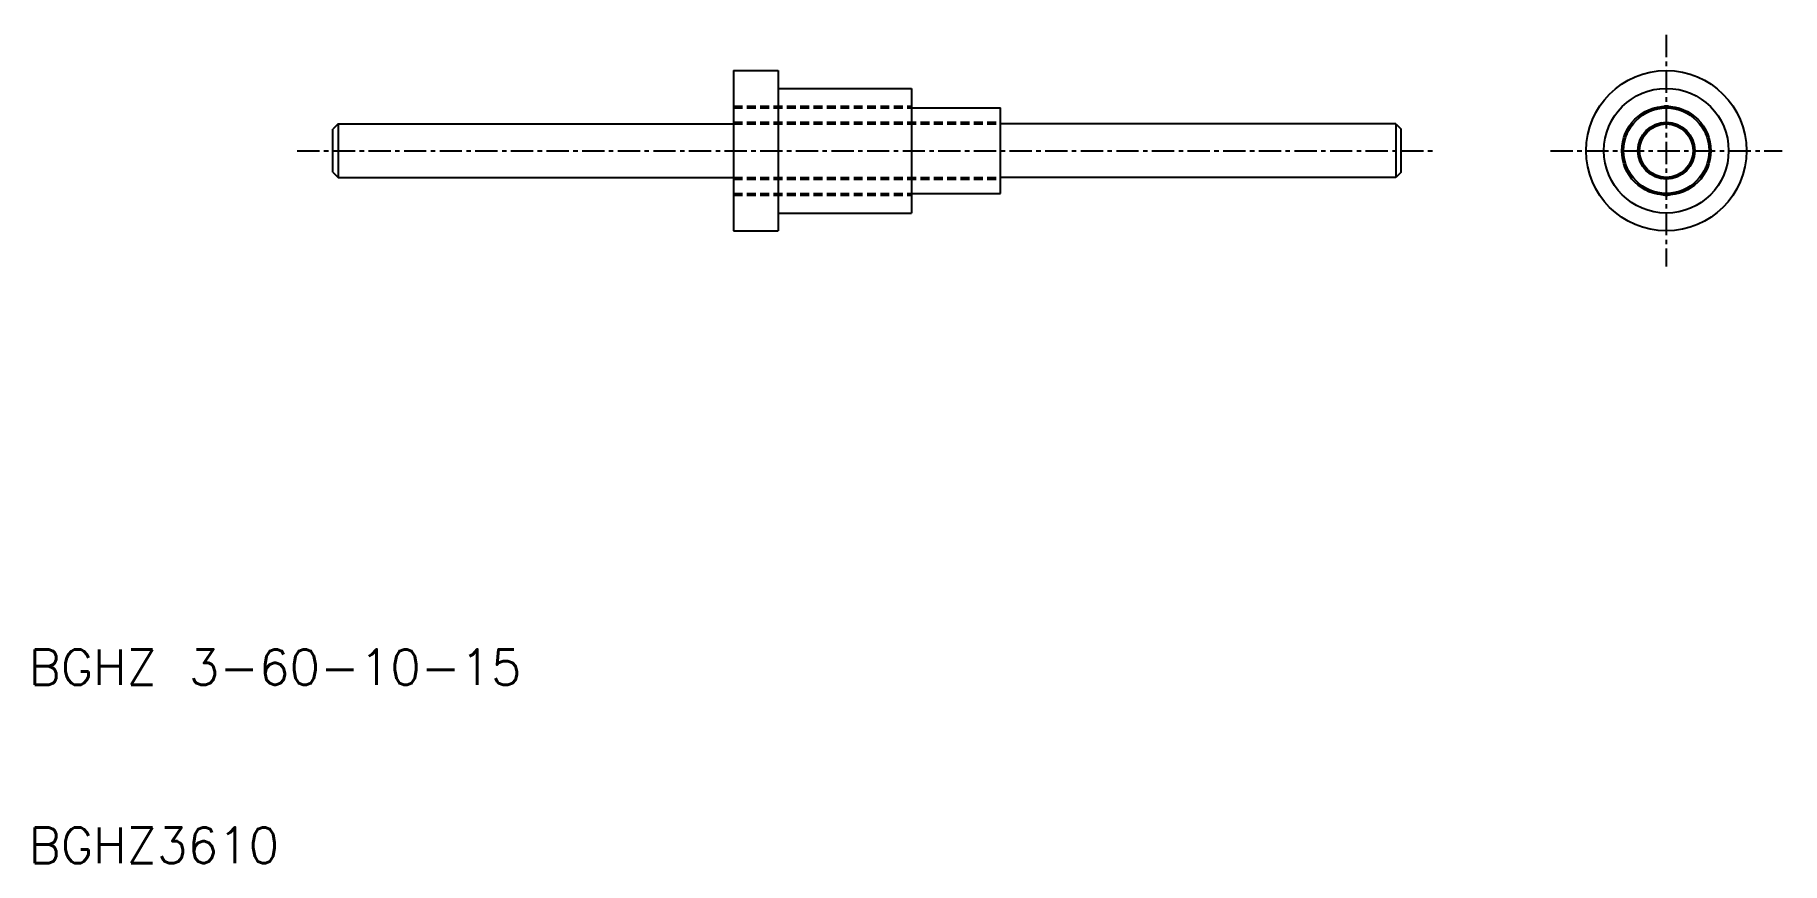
# Model space of a CAD drawing. Extents: x 509 to 607.1, y 305.4 to 351.9.
import ezdxf

# ---------------------------------------------------------------- set-up
doc = ezdxf.new("R2010")
doc.units = 0
doc.linetypes.add('CENTER', pattern=[2, 1.25, -0.25, 0.25, -0.25])
doc.linetypes.add('DASHED', pattern=[0.75, 0.5, -0.25])
doc.layers.get('0').update_dxf_attribs({"linetype": 'CONTINUOUS'})
doc.layers.add('CENTER', color=1, linetype='CENTER')
doc.styles.get("Standard").update_dxf_attribs({"font": 'txt.shx', "bigfont": 'bigfont.shx'})

msp = doc.modelspace()

# ---------------------------------------------------------------- linework, layer by layer
at = {"color": 7, "linetype": 'CONTINUOUS'}
for p, q in [((548.25, 349.926), (548.25, 340.926)), ((548.25, 349.926), (550.75, 349.926)), ((550.75, 349.926), (550.75, 340.926)), ((550.75, 348.926), (558.25, 348.926)), ((558.25, 348.926), (558.25, 341.926)), ((558.25, 347.826), (563.25, 347.826)), ((563.25, 343.026), (563.25, 347.826)), ((526.05, 346.926), (525.75, 346.626)), ((525.75, 344.226), (525.75, 346.626)), ((526.05, 346.926), (548.25, 346.926)), ((526.05, 346.926), (526.05, 343.926)), ((585.45, 346.926), (563.25, 346.926)), ((585.45, 346.926), (585.45, 343.926)), ((585.45, 346.926), (585.75, 346.626)), ((585.75, 344.226), (585.75, 346.626)), ((525.75, 344.226), (526.05, 343.926)), ((526.05, 343.926), (548.25, 343.926)), ((585.45, 343.926), (563.25, 343.926)), ((585.75, 344.226), (585.45, 343.926)), ((558.25, 343.026), (563.25, 343.026)), ((550.75, 341.926), (558.25, 341.926)), ((548.25, 340.926), (550.75, 340.926))]:
    msp.add_line(p, q, dxfattribs=at)
at = {"color": 3, "linetype": 'DASHED'}
for p, q in [((548.25, 347.926), (558.25, 347.926)), ((548.25, 347.826), (558.25, 347.826)), ((548.25, 347.026), (563.25, 347.026)), ((548.25, 346.926), (563.25, 346.926)), ((548.25, 343.926), (563.25, 343.926)), ((548.25, 343.826), (563.25, 343.826)), ((548.25, 343.026), (558.25, 343.026)), ((548.25, 342.926), (558.25, 342.926))]:
    msp.add_line(p, q, dxfattribs=at)
at = {"color": 7, "linetype": 'CONTINUOUS'}
for radius in [4.5, 3.5, 2.5, 2.4, 1.6, 1.5]:
    msp.add_circle((600.634, 345.426), radius, dxfattribs=at)
for centre, start, end in [((600.634, 347.426), 49.02537, 130.97463), ((598.901, 346.426), 109.02537, 190.97463), ((598.901, 346.426), 297.67194, 2.32806), ((600.634, 347.426), 237.67194, 302.32806), ((602.366, 346.426), 177.67194, 242.32806), ((602.366, 346.426), 349.02537, 70.97463), ((598.901, 344.426), 169.02537, 250.97463), ((598.901, 344.426), 357.67194, 62.32806), ((602.366, 344.426), 117.67194, 182.32806), ((602.366, 344.426), 289.02537, 10.97463), ((600.634, 343.426), 57.67194, 122.32806), ((600.634, 343.426), 229.02537, 310.97463)]:
    msp.add_arc(centre, 0.5, start, end, dxfattribs=at)
at = {"layer": 'CENTER', "color": 1, "linetype": 'CENTER'}
for p, q in [((600.634, 351.926), (600.634, 338.926)), ((523.75, 345.426), (587.75, 345.426)), ((594.134, 345.426), (607.134, 345.426))]:
    msp.add_line(p, q, dxfattribs=at)

# ---------------------------------------------------------------- texts
at = {"color": 7, "linetype": 'CONTINUOUS'}
for s, p in [('BGHZ 3-60-10-15', (508.678, 315.426)), ('BGHZ3610', (508.678, 305.426))]:
    msp.add_text(s, height=2, dxfattribs=at).set_placement(p)

doc.saveas('drawing.dxf')
